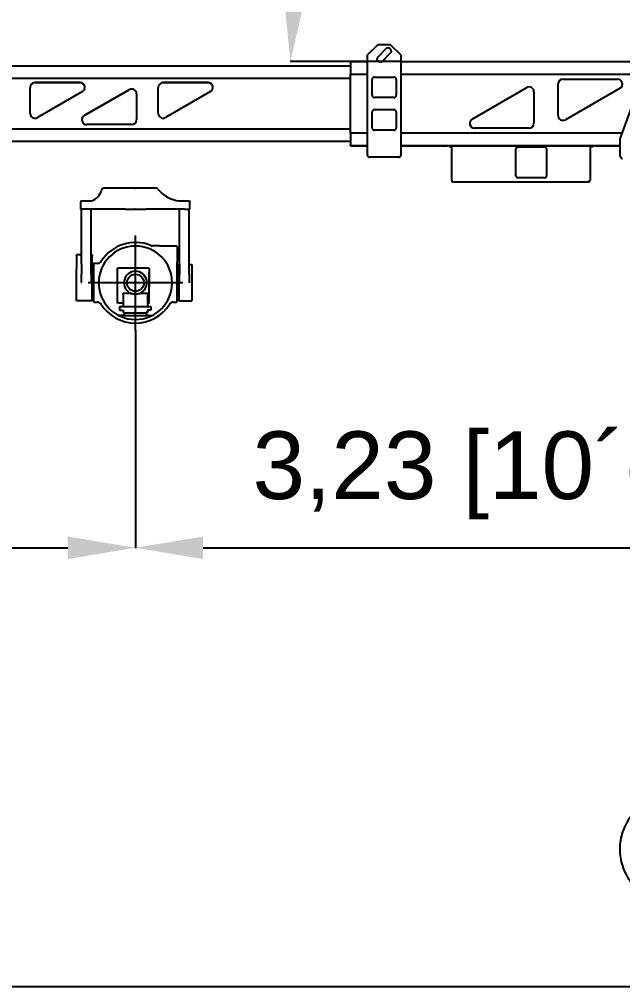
# Model space of a CAD drawing. Header units: inches. Extents: x 19 to 24202, y 17 to 31220.
# Drawn here: x 15071 to 17568, y 14420 to 18423 of the extents above; entities that cross this region are included whole.
import ezdxf

# ---------------------------------------------------------------- set-up
doc = ezdxf.new("R2010")
doc.units = ezdxf.units.IN
doc.header["$MEASUREMENT"] = 0
doc.layers.add('AM_5', color=3, linetype='Continuous', lineweight=25)
doc.styles.add('Aktuální-ISO', font='arial.ttf')
doc.styles.get("Standard").update_dxf_attribs({"font": 'arial.ttf'})
doc.dimstyles.new('AM_ISO$0', dxfattribs={"dimtxt": 3.5, "dimasz": 3.5, "dimexe": 1, "dimexo": 1, "dimgap": 1.5, "dimtad": 1, "dimdsep": 46, "dimtxsty": 'Standard', "dimcen": 0, "dimclrd": 256, "dimclre": 256, "dimclrt": 2, "dimadec": 0, "dimazin": 2, "dimtp": 0.1, "dimtm": 0.1, "dimtfac": 0.71, "dimtdec": 3, "dimtmove": 0, "dimatfit": 3, "dimfxl": 1, "dimlwd": -1, "dimlwe": -1, "dimarcsym": 1})
doc.dimstyles.new('AM_ISO$2', dxfattribs={"dimtxt": 3.5, "dimasz": 3.5, "dimexe": 1, "dimexo": 1, "dimgap": 1.5, "dimtad": 1, "dimdsep": 46, "dimtxsty": 'Standard', "dimcen": 0, "dimclrd": 256, "dimclre": 256, "dimclrt": 2, "dimadec": 0, "dimazin": 2, "dimtp": 0.1, "dimtm": 0.1, "dimtfac": 0.71, "dimtdec": 3, "dimtmove": 0, "dimatfit": 3, "dimfxl": 1, "dimlwd": -1, "dimlwe": -1, "dimarcsym": 1})

# ---------------------------------------------------------------- blocks, each defined once
blk = doc.blocks.new('*D41')
at = {"layer": 'AM_5', "linetype": 'ByBlock', "transparency": 16777216}
for p, q in [((17571.7, 19829.2), (17338.3, 20233.5)), ((16650.4, 18249.1), (16192.6, 18249.1))]:
    blk.add_line(p, q, dxfattribs=at)
blk.add_arc((18484, 18249.1), 2290.4, 127.0088, 172.9912, dxfattribs=at)
at = {"layer": 'AM_5', "transparency": 16777216}
for points in [[(17079.6, 20117), (17131.1, 20039.1), (17338.8, 20232.6)], [(16257.3, 18525.7), (16164.1, 18531.4), (16193.6, 18249.1)]]:
    blk.add_solid(points, dxfattribs=at)
at = {"layer": 'Defpoints', "color": 0, "transparency": 16777216}
for p in [(17572.2, 19828.4), (16729.4, 19721.3), (18025.7, 19042.9), (16651.4, 18249.1), (17674.7, 18249.1)]:
    blk.add_point(p, dxfattribs=at)
at = {"layer": 'AM_5', "color": 2, "transparency": 16777216, "insert": (16272.7, 19525.8), "char_height": 280, "attachment_point": 5, "rotation": 60, "style": 'Aktuální-ISO'}
blk.add_mtext('60° UP', dxfattribs=at)
blk = doc.blocks.new('*D28')
at = {"layer": 'AM_5', "linetype": 'ByBlock', "transparency": 16777216}
for p, q in [((4007.1, 17449), (4007.1, 20373.6)), ((18501.4, 20372.6), (4287.1, 20372.6)), ((18781.4, 18068), (18781.4, 20373.6))]:
    blk.add_line(p, q, dxfattribs=at)
at = {"layer": 'AM_5', "transparency": 16777216}
for points in [[(4287.1, 20419.3), (4287.1, 20325.9), (4007.1, 20372.6)], [(18501.4, 20419.3), (18501.4, 20325.9), (18781.4, 20372.6)]]:
    blk.add_solid(points, dxfattribs=at)
at = {"layer": 'Defpoints', "color": 0, "transparency": 16777216}
for p in [(4007.1, 20372.6), (18781.4, 18067), (4007.1, 17448)]:
    blk.add_point(p, dxfattribs=at)
at = {"layer": 'AM_5', "color": 2, "transparency": 16777216, "insert": (11394.2, 20672.1), "char_height": 280, "attachment_point": 5, "style": 'Aktuální-ISO'}
blk.add_mtext('14,77 [48´-6´´]', dxfattribs=at)
blk = doc.blocks.new('*D33')
at = {"layer": 'AM_5', "linetype": 'ByBlock', "transparency": 16777216}
for p, q in [((4007.1, 17449), (4007.1, 21060.6)), ((22441.4, 18320.1), (22441.4, 21060.6)), ((4287.1, 21059.6), (22161.4, 21059.6))]:
    blk.add_line(p, q, dxfattribs=at)
at = {"layer": 'AM_5', "transparency": 16777216}
for points in [[(4287.1, 21106.3), (4287.1, 21012.9), (4007.1, 21059.6)], [(22161.4, 21106.3), (22161.4, 21012.9), (22441.4, 21059.6)]]:
    blk.add_solid(points, dxfattribs=at)
at = {"layer": 'Defpoints', "color": 0, "transparency": 16777216}
for p in [(22441.4, 21059.6), (22441.4, 18319.1), (4007.1, 17448)]:
    blk.add_point(p, dxfattribs=at)
at = {"layer": 'AM_5', "color": 2, "transparency": 16777216, "insert": (13224.2, 21359), "char_height": 280, "attachment_point": 5, "style": 'Aktuální-ISO'}
blk.add_mtext('18,43 [60´-7´´]', dxfattribs=at)
blk = doc.blocks.new('*D36')
at = {"layer": 'AM_5', "linetype": 'ByBlock', "transparency": 16777216}
for p, q in [((4251.9, 17136.3), (4251.9, 16235.2)), ((15552, 17136.3), (15552, 16235.2)), ((4531.9, 16236.2), (15272, 16236.2))]:
    blk.add_line(p, q, dxfattribs=at)
at = {"layer": 'AM_5', "transparency": 16777216}
for points in [[(4531.9, 16282.8), (4531.9, 16189.5), (4251.9, 16236.2)], [(15272, 16282.8), (15272, 16189.5), (15552, 16236.2)]]:
    blk.add_solid(points, dxfattribs=at)
at = {"layer": 'Defpoints', "color": 0, "transparency": 16777216}
for p in [(4251.9, 17137.3), (15552, 17137.3), (15552, 16236.2)]:
    blk.add_point(p, dxfattribs=at)
at = {"layer": 'AM_5', "color": 2, "transparency": 16777216, "insert": (9902, 16537.9), "char_height": 280, "attachment_point": 5, "style": 'Aktuální-ISO'}
blk.add_mtext('11,3 [37´-1´´] Telescopic range', dxfattribs=at)
blk = doc.blocks.new('*D37')
at = {"layer": 'AM_5', "linetype": 'ByBlock', "transparency": 16777216}
for p, q in [((18781.4, 18066), (18781.4, 16235.2)), ((15552, 17136.3), (15552, 16235.2)), ((15832, 16236.2), (18501.4, 16236.2))]:
    blk.add_line(p, q, dxfattribs=at)
at = {"layer": 'AM_5', "transparency": 16777216}
for points in [[(15832, 16282.8), (15832, 16189.5), (15552, 16236.2)], [(18501.4, 16282.8), (18501.4, 16189.5), (18781.4, 16236.2)]]:
    blk.add_solid(points, dxfattribs=at)
at = {"layer": 'Defpoints', "color": 0, "transparency": 16777216}
for p in [(18781.4, 18067), (15552, 17137.3), (18781.4, 16236.2)]:
    blk.add_point(p, dxfattribs=at)
at = {"layer": 'AM_5', "color": 2, "transparency": 16777216, "insert": (17166.7, 16535.6), "char_height": 280, "attachment_point": 5, "style": 'Aktuální-ISO'}
blk.add_mtext('3,23 [10´-7´´]', dxfattribs=at)
blk = doc.blocks.new('kamera')
at = {"color": 253}
for p, q in [((26309.5, 8438.8), (26306.5, 8438.8)), ((26310.3, 8438.8), (26309.5, 8438.8)), ((26309.5, 8438.8), (26309.5, 8438.8)), ((26355.9, 8438.8), (26310.3, 8438.8)), ((26358.6, 8438.8), (26355.9, 8438.8)), ((26380.6, 8438.8), (26358.6, 8438.8)), ((26393.8, 8438.8), (26380.6, 8438.8)), ((26403.3, 8438.8), (26393.8, 8438.8)), ((26436, 8438.8), (26403.3, 8438.8)), ((26436, 8438.8), (26437, 8438.8)), ((26469.6, 8438.8), (26437, 8438.8)), ((26479.2, 8438.8), (26469.6, 8438.8)), ((26492.3, 8438.8), (26479.2, 8438.8)), ((26512.5, 8438.8), (26492.3, 8438.8)), ((26521.3, 8438.8), (26512.5, 8438.8)), ((26522.1, 8438.8), (26521.3, 8438.8)), ((26523, 8438.8), (26522.1, 8438.8)), ((26523, 8438.8), (26523, 8438.8)), ((26213, 8386.8), (26211, 8384.8)), ((26211, 8384.8), (26211, 8382.8)), ((26211, 8352.8), (26211, 8382.8)), ((26213, 8386.8), (26255, 8386.8)), ((26618, 8386.8), (26660, 8386.8)), ((26660, 8386.8), (26662, 8384.8)), ((26662, 8384.8), (26662, 8382.8)), ((26662, 8352.8), (26662, 8382.8)), ((26234, 8352.8), (26211, 8352.8)), ((26214, 8124.5), (26214, 8352.8)), ((26393.8, 8352.8), (26234, 8352.8)), ((26254, 8124.5), (26254, 8352.8)), ((26393.8, 8352.8), (26403.3, 8352.8)), ((26403.3, 8352.8), (26436, 8352.8)), ((26437, 8352.8), (26436, 8352.8)), ((26437, 8352.8), (26469.6, 8352.8)), ((26469.6, 8352.8), (26479.2, 8352.8)), ((26639, 8352.8), (26479.2, 8352.8)), ((26619, 8124.5), (26619, 8352.8)), ((26639, 8352.8), (26662, 8352.8)), ((26659, 8124.5), (26659, 8352.8)), ((26436.8, 7851.8), (26436.2, 8243.2)), ((26537.5, 8200.5), (26507.5, 8200.5)), ((26537.5, 8200.5), (26606.5, 8200.5)), ((26609.5, 8197.5), (26609.5, 8133.5)), ((26192, 8158.5), (26192, 8162.5)), ((26214, 8162.5), (26192, 8162.5)), ((26192, 8158.5), (26192, 8122.7)), ((26257, 8162.5), (26254, 8162.5)), ((26257, 8162.5), (26257, 8158.5)), ((26257, 8122.7), (26257, 8158.5)), ((26609.5, 7970.5), (26609.5, 8133.5)), ((26192, 8122.7), (26192, 8106.9)), ((26192, 8048.5), (26192, 8106.9)), ((26214, 8124.5), (26214, 8082.7)), ((26254, 8082.7), (26254, 8124.5)), ((26257, 8122.7), (26257, 8106.9)), ((26257, 8046.5), (26257, 8106.9)), ((26263.5, 8124.5), (26263.5, 7970.5)), ((26278.5, 8127.5), (26266.5, 8127.5)), ((26360.5, 8106.5), (26360.5, 7965.5)), ((26361.5, 8107.5), (26365.9, 8107.5)), ((26371.8, 8107.5), (26365.9, 8107.5)), ((26376.5, 8107.5), (26371.8, 8107.5)), ((26492.5, 8107.5), (26376.5, 8107.5)), ((26493.5, 8106.5), (26493.5, 8089.5)), ((26493.5, 8106.5), (26493.5, 8031.5)), ((26493.5, 8106.5), (26493.5, 8106.5)), ((26493.5, 8031.5), (26493.5, 8089.5)), ((26616, 8122.5), (26616, 7972.5)), ((26616, 8122.5), (26619, 8122.5)), ((26619, 8124.5), (26619, 8082.7)), ((26659, 8082.7), (26659, 8124.5)), ((26659, 8122.5), (26670, 8122.5)), ((26670, 8122.5), (26670, 7972.5)), ((26192, 8046.5), (26192, 8048.5)), ((26214, 8048.5), (26214.1, 8048.5)), ((26632.2, 8047.8), (26240.8, 8047.2)), ((26253.9, 8048.5), (26253.9, 8048.5)), ((26192, 7972.5), (26192, 8046.5)), ((26257, 7972.5), (26257, 8046.5)), ((26493.5, 7965.5), (26493.5, 8031.5)), ((26257, 7972.5), (26192, 7972.5)), ((26385.5, 7997.5), (26385.5, 8001.5)), ((26385.5, 7997.5), (26385.5, 7955.5)), ((26418.6, 8003.5), (26387.5, 8003.5)), ((26485.5, 8003.5), (26454.4, 8003.5)), ((26487.5, 8001.5), (26487.5, 7997.5)), ((26487.5, 7955.5), (26487.5, 7997.5)), ((26616, 7972.5), (26649.4, 7972.5)), ((26653.5, 7972.5), (26670, 7972.5)), ((26266.5, 7967.5), (26278.5, 7967.5)), ((26365.9, 7964.5), (26361.5, 7964.5)), ((26365.9, 7964.5), (26371.8, 7964.5)), ((26370.3, 7949.5), (26370.3, 7935)), ((26370.3, 7949.5), (26500.3, 7949.5)), ((26370.8, 7934.5), (26370.3, 7935)), ((26370.8, 7934.5), (26386.5, 7934.5)), ((26371.8, 7964.5), (26376.5, 7964.5)), ((26376.5, 7964.5), (26384.5, 7964.5)), ((26385.5, 7951.5), (26385.5, 7955.5)), ((26385.5, 7951.5), (26385.5, 7950.5)), ((26386.5, 7949.5), (26387.5, 7949.5)), ((26386.5, 7934.5), (26386.5, 7925)), ((26485.5, 7949.5), (26486.5, 7949.5)), ((26500.3, 7934.5), (26486.5, 7934.5)), ((26486.9, 7934.6), (26486.9, 7925.1)), ((26487.5, 7955.5), (26487.5, 7951.5)), ((26487.5, 7950.5), (26487.5, 7951.5)), ((26488.5, 7964.5), (26492.5, 7964.5)), ((26500.3, 7949.5), (26500.3, 7934.5)), ((26594.5, 7967.5), (26606.5, 7967.5)), ((26380.3, 7912.5), (26366.7, 7912.5)), ((26390, 7912.5), (26380.3, 7912.5)), ((26386.5, 7925), (26387.5, 7924)), ((26387.5, 7924), (26392.9, 7924)), ((26391, 7922.5), (26390, 7922.5)), ((26390, 7922.5), (26390, 7912.5)), ((26390, 7912.5), (26391, 7912.5)), ((26391, 7922.5), (26482, 7922.5)), ((26391, 7912.5), (26482, 7912.5)), ((26485.9, 7924.1), (26480.5, 7924.1)), ((26482, 7912.5), (26483, 7912.5)), ((26482.4, 7922.6), (26483.4, 7922.6)), ((26483, 7912.5), (26483, 7922.5)), ((26492.7, 7912.5), (26483, 7912.5)), ((26486.9, 7925.1), (26485.9, 7924.1)), ((26492.7, 7912.5), (26506.4, 7912.5))]:
    blk.add_line(p, q, dxfattribs=at)
blk.add_circle((26436.5, 8047.5), 35, dxfattribs=at)
for centre, radius, start, end in [((26235.6, 8447), 63.2, 287.8737, 345.726), ((26306.5, 8428.8), 10, 90.3061, 165.3252), ((26522.1, 8428.8), 10, 38.8046, 90), ((26628.9, 8511.2), 124.8, 217.5214, 264.9816), ((26436.5, 8047.5), 167, 67.6885, 147.6724), ((26436.5, 8047.5), 152, 270.1885, 269.8115), ((26507.5, 8220.5), 20, 247.6885, 270), ((26606.5, 8197.5), 3, 0, 90), ((26278.5, 8147.5), 20, 270, 327.6724), ((26266.5, 8124.5), 3, 90, 180), ((26361.5, 8106.5), 1, 90, 180), ((26436.5, 8047.5), 47.5, 292.1324, 247.8676), ((26492.5, 8106.5), 1, 0, 90), ((26266.5, 7970.5), 3, 180, 270), ((26387.5, 8001.5), 2, 90, 180), ((26485.5, 8001.5), 2, 0, 90), ((26606.5, 7970.5), 3, 270, 0), ((26278.5, 7947.5), 20, 32.3276, 90), ((26436.5, 8047.5), 167, 212.3276, 269.8285), ((26361.5, 7965.5), 1, 180, 270), ((26384.5, 7963.5), 1, 0, 90), ((26386.5, 7950.5), 1, 180, 270), ((26436.5, 8047.5), 167, 270.1715, 327.6724), ((26486.5, 7950.5), 1, 270, 0), ((26488.5, 7963.5), 1, 90, 180), ((26492.5, 7965.5), 1, 270, 0), ((26594.5, 7947.5), 20, 90, 147.6724), ((26436.5, 8047.5), 152, 269.8115, 270.1885), ((26436.5, 8047.5), 167, 269.8285, 270.1715)]:
    blk.add_arc(centre, radius, start, end, dxfattribs=at)
blk.add_open_spline([(26306.5, 8438.8), (26306.5, 8438.8), (26306.5, 8438.8), (26306.5, 8438.8)], degree=3, dxfattribs=at)
for points, knots in [([(26214, 8048.5), (26214, 8049.4), (26214, 8050.4), (26214, 8052.8), (26214, 8054.2), (26214, 8058.2), (26214, 8060.6), (26214.1, 8069.9), (26214, 8076.5), (26214, 8082.7)], [0.097215, 0.097215, 0.097215, 0.097215, 0.371077, 0.371077, 0.786822, 0.786822, 1.499937, 1.499937, 3.500868, 3.500868, 3.500868, 3.500868]), ([(26254, 8082.7), (26254, 8076.5), (26253.9, 8069.9), (26253.9, 8060.6), (26253.9, 8058.1), (26253.9, 8054.7), (26253.9, 8053.7), (26253.9, 8052), (26253.9, 8051.3), (26253.9, 8049.9), (26253.9, 8049.2), (26253.9, 8048.5)], [0, 0, 0, 0, 2.09324, 2.09324, 2.836735, 2.836735, 3.13237, 3.13237, 3.33448, 3.33448, 3.551551, 3.551551, 3.551551, 3.551551]), ([(26619.1, 8047.5), (26619.1, 8047.5), (26619.1, 8047.5), (26619, 8048.7), (26619, 8049.9), (26619, 8052.2), (26619, 8053.3), (26619, 8061.8), (26619, 8069), (26619, 8078.1), (26619, 8080.5), (26619, 8082.7)], [-0.001801, -0.001801, -0.001801, -0.001801, 0, 0, 0.346593, 0.346593, 0.67107, 0.67107, 2.775904, 2.775904, 3.505598, 3.505598, 3.505598, 3.505598]), ([(26659, 8082.7), (26659, 8080.5), (26659, 8078.1), (26658.9, 8068.9), (26658.9, 8061.7), (26658.9, 8053.2), (26658.9, 8052.1), (26658.9, 8049.8), (26658.9, 8048.6), (26658.9, 8047.5), (26658.9, 8047.5), (26658.9, 8047.5)], [0, 0, 0, 0, 0.765388, 0.765388, 2.984152, 2.984152, 3.323036, 3.323036, 3.676875, 3.676875, 3.678759, 3.678759, 3.678759, 3.678759]), ([(26418.6, 8003.5), (26418.6, 8003.5), (26418.6, 8003.5), (26418.7, 8003.5), (26418.7, 8003.5), (26418.9, 8003.4), (26419.1, 8003.4), (26420, 8003.2), (26421, 8003), (26423.2, 8002.7), (26425.1, 8002.4), (26430.2, 8001.9), (26433.5, 8001.7), (26440.5, 8001.8), (26443.7, 8002), (26448.6, 8002.5), (26450.4, 8002.8), (26452.3, 8003.1), (26453, 8003.2), (26453.7, 8003.3), (26453.9, 8003.4), (26454.2, 8003.4), (26454.3, 8003.5), (26454.4, 8003.5), (26454.4, 8003.5), (26454.4, 8003.5)], [-7.415109, -7.415109, -7.415109, -7.415109, -7.384028, -7.384028, -7.351449, -7.351449, -7.271837, -7.271837, -6.996388, -6.996388, -6.391073, -6.391073, -5.657282, -5.657282, -4.933058, -4.933058, -4.346833, -4.346833, -4.091013, -4.091013, -3.97253, -3.97253, -3.899901, -3.899901, -3.850288, -3.850288, -3.850288, -3.850288]), ([(26649.4, 7972.5), (26649.4, 7972.5), (26649.5, 7972.5), (26649.7, 7972.5), (26649.8, 7972.5), (26650.2, 7972.5), (26650.4, 7972.5), (26650.9, 7972.5), (26651.2, 7972.5), (26651.7, 7972.5), (26652, 7972.5), (26652.5, 7972.5), (26652.7, 7972.5), (26653.1, 7972.5), (26653.3, 7972.5), (26653.5, 7972.5), (26653.5, 7972.5), (26653.5, 7972.5)], [0.3114615, 0.3114615, 0.3114615, 0.3114615, 0.3893268, 0.3893268, 0.4671922, 0.4671922, 0.5450576, 0.5450576, 0.6229229, 0.6229229, 0.7007883, 0.7007883, 0.7786537, 0.7786537, 0.856519, 0.856519, 0.9343844, 0.9343844, 0.9343844, 0.9343844])]:
    blk.add_open_spline(points, degree=3, knots=knots, dxfattribs=at)

msp = doc.modelspace()

# ---------------------------------------------------------------- linework, layer by layer
at = {"color": 253}
for p, q in [((17558.365, 17929.515), (17710.119, 18346.457)), ((16514.294, 18277.522), (16553.436, 18316.664)), ((16590.204, 18302.108), (16554.849, 18266.753)), ((16560.507, 18319.593), (16602.223, 18319.593)), ((16607.882, 18298.573), (16604.346, 18302.108)), ((16609.294, 18316.664), (16648.436, 18277.522)), ((16511.365, 18270.451), (16511.365, 17862.593)), ((16607.882, 18284.431), (16572.526, 18249.076)), ((16651.365, 17862.593), (16651.365, 18270.451)), ((12341.365, 18231.09), (16441.365, 18231.09)), ((16441.365, 18249.089), (16511.365, 18249.089)), ((16441.365, 18249.089), (16441.365, 18248.692)), ((16441.365, 18244.69), (16441.365, 18248.692)), ((16441.365, 18248.692), (16511.365, 18248.692)), ((16441.365, 18244.69), (16441.365, 18224.056)), ((16441.365, 18224.056), (16441.365, 18223.538)), ((16441.365, 18223.538), (16441.365, 18214.344)), ((16558.384, 18249.076), (16554.849, 18252.612)), ((16651.365, 18249.089), (17674.681, 18249.089)), ((16651.365, 18248.692), (17674.536, 18248.692)), ((12541.365, 18179.49), (16441.365, 18179.49)), ((16441.365, 18213.826), (16441.365, 18214.344)), ((16441.365, 18213.826), (16441.365, 18197.59)), ((16441.365, 18197.092), (16441.365, 18197.59)), ((16441.365, 18197.092), (16441.365, 18197.092)), ((16441.365, 18197.092), (16511.365, 18197.092)), ((16441.365, 18197.092), (16511.365, 18197.092)), ((16441.365, 18197.092), (16511.365, 18197.092)), ((16441.365, 17952.092), (16441.365, 18197.092)), ((16541.365, 18184.593), (16621.365, 18184.593)), ((16651.365, 18197.092), (17655.755, 18197.092)), ((16651.365, 18197.092), (17655.755, 18197.092)), ((16651.365, 18197.092), (17655.755, 18197.092)), ((15116.365, 18034.072), (15116.365, 18141.49)), ((15322.415, 18161.49), (15136.365, 18161.49)), ((15136.365, 18161.49), (15322.415, 18161.49)), ((15136.365, 18161.473), (15322.415, 18161.473)), ((15322.415, 18161.473), (15136.365, 18161.473)), ((15646.365, 18034.072), (15646.365, 18141.49)), ((15852.415, 18161.49), (15666.365, 18161.49)), ((15666.365, 18161.49), (15852.415, 18161.49)), ((15666.365, 18161.473), (15852.415, 18161.473)), ((15852.415, 18161.473), (15666.365, 18161.473)), ((16531.365, 18109.593), (16531.365, 18174.593)), ((16631.365, 18174.593), (16631.365, 18109.593)), ((16945.204, 18010.398), (17171.365, 18140.977)), ((17301.365, 18025.5), (17301.365, 18156.078)), ((17321.365, 18176.078), (17547.526, 18176.078)), ((17557.526, 18138.758), (17331.365, 18008.179)), ((15332.416, 18124.17), (15146.365, 18016.751)), ((15526.365, 18132.229), (15340.314, 18024.81)), ((15340.314, 18024.811), (15526.365, 18132.229)), ((15340.314, 18024.794), (15526.365, 18132.212)), ((15526.365, 18132.212), (15340.314, 18024.793)), ((15556.365, 18114.909), (15556.365, 18007.49)), ((15862.416, 18124.17), (15676.365, 18016.751)), ((16621.365, 18099.593), (16541.365, 18099.593)), ((17201.365, 18123.657), (17201.365, 17993.078)), ((16531.365, 17974.593), (16531.365, 18039.593)), ((16541.365, 18049.593), (16621.365, 18049.593)), ((16631.365, 18039.593), (16631.365, 17974.593)), ((15536.365, 17987.49), (15350.315, 17987.49)), ((16441.365, 17969.49), (12541.365, 17969.49)), ((16441.365, 17951.595), (16441.365, 17952.092)), ((16511.365, 17952.092), (16441.365, 17952.092)), ((16441.365, 17951.595), (16441.365, 17935.359)), ((16621.365, 17964.593), (16541.365, 17964.593)), ((17566.583, 17952.092), (16651.365, 17952.092)), ((17181.365, 17973.078), (16955.204, 17973.078)), ((16441.365, 17917.89), (12541.365, 17917.89)), ((16441.365, 17917.887), (12601.365, 17917.887)), ((16441.365, 17934.841), (16441.365, 17935.359)), ((16441.365, 17934.841), (16441.365, 17925.646)), ((16441.365, 17925.646), (16441.365, 17925.128)), ((16441.365, 17925.128), (16441.365, 17904.494)), ((16441.365, 17900.491), (16441.365, 17904.494)), ((16441.365, 17900.489), (16441.365, 17900.491)), ((16441.365, 17900.491), (16441.365, 17900.491)), ((16511.365, 17900.491), (16441.365, 17900.491)), ((16441.365, 17900.489), (16441.365, 17900.488)), ((16441.365, 17900.472), (16441.365, 17900.488)), ((16461.365, 17900.488), (16441.365, 17900.488)), ((16441.365, 17900.472), (16441.365, 17900.47)), ((16441.365, 17900.47), (16511.365, 17900.47)), ((16461.365, 17900.488), (16461.365, 17900.472)), ((16461.365, 17900.488), (16461.365, 17900.488)), ((16461.365, 17900.471), (16461.365, 17900.472)), ((16464.365, 17900.488), (16511.365, 17900.488)), ((16511.365, 17900.471), (16464.365, 17900.471)), ((17558.365, 17900.491), (16651.365, 17900.491)), ((16651.365, 17900.488), (16698.365, 17900.488)), ((16698.365, 17900.471), (16651.365, 17900.471)), ((16651.365, 17900.47), (16842.365, 17900.47)), ((16701.365, 17900.472), (16701.365, 17900.488)), ((16701.365, 17900.488), (16701.365, 17900.488)), ((17558.365, 17900.488), (16701.365, 17900.488)), ((16701.365, 17900.472), (16701.365, 17900.471)), ((16848.365, 17900.47), (17447.865, 17900.47)), ((16850.615, 17900.47), (16850.615, 17897.085)), ((16850.615, 17897.085), (16860.615, 17897.085)), ((16860.615, 17897.085), (16860.615, 17757.085)), ((17435.615, 17757.085), (17435.615, 17897.085)), ((17435.615, 17897.085), (17445.615, 17897.085)), ((17445.615, 17897.085), (17445.615, 17900.47)), ((17453.865, 17900.47), (17558.365, 17900.47)), ((17558.365, 17857.095), (17558.365, 17929.515)), ((16511.365, 17862.592), (16511.365, 17862.593)), ((16651.365, 17862.592), (16651.365, 17862.593)), ((17126.515, 17776.086), (17126.515, 17887.086)), ((17134.515, 17895.086), (17245.515, 17895.086)), ((17253.515, 17887.086), (17253.515, 17776.086)), ((17558.365, 17857.094), (17558.365, 17857.095)), ((16641.365, 17852.592), (16521.365, 17852.592)), ((16860.615, 17757.085), (16861.616, 17757.085)), ((16861.616, 17757.085), (16861.615, 17750.684)), ((16861.615, 17750.651), (16861.615, 17750.684)), ((16864.615, 17750.685), (17431.615, 17750.685)), ((17126.515, 17776.086), (17126.515, 17776.085)), ((17245.515, 17768.086), (17134.515, 17768.086)), ((17245.515, 17768.085), (17134.515, 17768.085)), ((17253.515, 17776.085), (17253.515, 17776.086)), ((17431.615, 17757.085), (17435.615, 17757.085)), ((17431.615, 17757.084), (17435.615, 17757.085)), ((17431.615, 17750.685), (17431.615, 17757.085))]:
    msp.add_line(p, q, dxfattribs=at)
msp.add_lwpolyline([(24182.836, 14419.653), (24182.836, 31219.653), (422.836, 31219.653), (422.836, 14419.653)], close=True)
for centre, radius, start, end in [((16597.275, 18295.037), 10, 45, 135), ((16600.81, 18291.502), 10, 0.005642, 45), ((16561.92, 18259.682), 10, 135, 179.994358), ((16541.365, 18174.593), 10, 90, 180), ((16621.365, 18174.593), 10, 0, 90), ((15136.365, 18141.49), 20, 90, 180), ((15136.365, 18141.49), 20, 90, 180), ((15136.365, 18141.473), 20, 90, 180), ((15136.365, 18141.473), 20, 90, 180), ((15322.415, 18141.49), 20, 0.000422, 90), ((15322.415, 18141.49), 20, 300.000544, 90), ((15322.415, 18141.473), 20, 0.024066, 90), ((15322.415, 18141.473), 20, 0.024488, 90), ((15666.365, 18141.49), 20, 90, 180), ((15666.365, 18141.49), 20, 90, 180), ((15666.365, 18141.473), 20, 90, 180), ((15666.365, 18141.473), 20, 90, 180), ((15852.415, 18141.49), 20, 0.000422, 90), ((15852.415, 18141.49), 20, 300.000544, 90), ((15852.415, 18141.473), 20, 0.024066, 90), ((15852.415, 18141.473), 20, 0.024488, 90), ((17181.365, 18123.657), 20, 0, 120.000808), ((17321.365, 18156.078), 20, 90, 180), ((17547.526, 18156.078), 20, 300.000808, 90), ((17547.526, 18156.078), 20, 300.000808, 359.999861), ((15536.365, 18114.909), 20, 0, 120.000544), ((15536.365, 18114.908), 20, 0, 120.000544), ((15536.365, 18114.892), 20, 0, 120.000544), ((15536.365, 18114.892), 20, 0, 120.000544), ((16541.365, 18109.593), 10, 180, 270), ((16621.365, 18109.593), 10, 270, 0), ((15136.365, 18034.072), 20, 180, 300.000544), ((15350.315, 18007.49), 20, 120.000544, 270), ((15350.315, 18007.49), 20, 120.000544, 179.999578), ((15350.315, 18007.473), 20, 120.000544, 179.975934), ((15350.315, 18007.473), 20, 120.000544, 179.975512), ((15666.365, 18034.072), 20, 180, 300.000544), ((16541.365, 18039.593), 10, 90, 180), ((16621.365, 18039.593), 10, 0, 90), ((17321.365, 18025.5), 20, 180, 300.000808), ((17321.365, 18025.5), 20, 180, 300.000808), ((15536.365, 18007.49), 20, 270, 0), ((16955.204, 17993.078), 20, 120.000808, 270), ((16955.204, 17993.078), 20, 180.000139, 270), ((17181.365, 17993.078), 20, 270, 0), ((17181.365, 17993.078), 20, 270, 0), ((16541.365, 17974.593), 10, 180, 270), ((16621.365, 17974.593), 10, 270, 0), ((16521.365, 17862.592), 10, 180, 270), ((16641.365, 17862.592), 10, 270, 0), ((17134.515, 17887.086), 8, 90, 180), ((17245.515, 17887.086), 8, 0, 90), ((17568.365, 17857.095), 10, 179.999995, 269.999995), ((17568.365, 17857.094), 10, 179.999995, 269.999995), ((17134.515, 17776.086), 8, 180, 270), ((17134.515, 17776.085), 8, 180, 270), ((17245.515, 17776.086), 8, 270, 0), ((17245.515, 17776.085), 8, 270, 0)]:
    msp.add_arc(centre, radius, start, end, dxfattribs=at)
for centre, major_axis, ratio, start_param, end_param in [((16464.365, 17900.488), (-3, 0), 0.00005687, 4.71238898, 6.28318155), ((16464.365, 17900.471), (-3, 0), 0.00009051, 6.28318382, 7.85398163), ((16698.365, 17900.488), (3, 0), 0.00005687, 6.28318155, 7.85398163), ((16698.365, 17900.471), (3, 0), 0.00009051, 4.71238898, 6.28318382), ((16864.615, 17750.684), (-3, 0), 0.00017158, 4.71238814, 6.28318362), ((16864.615, 17750.651), (-3, 0), 0.00017158, 6.28318479, 7.85398163)]:
    msp.add_ellipse(centre, major_axis=major_axis, ratio=ratio, start_param=start_param, end_param=end_param, dxfattribs=at)
for points, knots in [([(16553.436, 18316.664), (16553.806, 18317.034), (16554.206, 18317.375), (16555.053, 18317.991), (16555.501, 18318.265), (16556.434, 18318.74), (16556.919, 18318.941), (16557.915, 18319.265), (16558.426, 18319.388), (16559.46, 18319.551), (16559.984, 18319.593), (16560.507, 18319.593)], [5.497787144, 5.497787144, 5.497787144, 5.497787144, 5.654866776, 5.654866776, 5.811946409, 5.811946409, 5.969026042, 5.969026042, 6.126105675, 6.126105675, 6.283185307, 6.283185307, 6.283185307, 6.283185307]), ([(16602.223, 18319.593), (16602.746, 18319.593), (16603.27, 18319.551), (16604.304, 18319.388), (16604.815, 18319.265), (16605.811, 18318.941), (16606.296, 18318.74), (16607.229, 18318.265), (16607.677, 18317.991), (16608.524, 18317.375), (16608.924, 18317.034), (16609.294, 18316.664)], [6.283185307, 6.283185307, 6.283185307, 6.283185307, 6.44026494, 6.44026494, 6.597344573, 6.597344573, 6.754424205, 6.754424205, 6.911503838, 6.911503838, 7.068583471, 7.068583471, 7.068583471, 7.068583471]), ([(16511.365, 18270.451), (16511.365, 18270.974), (16511.406, 18271.498), (16511.57, 18272.532), (16511.693, 18273.043), (16512.016, 18274.039), (16512.217, 18274.524), (16512.693, 18275.457), (16512.967, 18275.905), (16513.583, 18276.752), (16513.924, 18277.151), (16514.294, 18277.522)], [4.71238898, 4.71238898, 4.71238898, 4.71238898, 4.869468613, 4.869468613, 5.026548246, 5.026548246, 5.183627878, 5.183627878, 5.340707511, 5.340707511, 5.497787144, 5.497787144, 5.497787144, 5.497787144]), ([(16554.849, 18252.612), (16554.478, 18252.982), (16554.137, 18253.381), (16553.522, 18254.228), (16553.247, 18254.676), (16552.772, 18255.609), (16552.571, 18256.095), (16552.247, 18257.091), (16552.125, 18257.601), (16551.961, 18258.636), (16551.92, 18259.159), (16551.92, 18259.683)], [3.926990817, 3.926990817, 3.926990817, 3.926990817, 4.08407045, 4.08407045, 4.241150082, 4.241150082, 4.398229715, 4.398229715, 4.555309348, 4.555309348, 4.71238898, 4.71238898, 4.71238898, 4.71238898]), ([(16610.81, 18291.503), (16610.81, 18290.979), (16610.769, 18290.455), (16610.605, 18289.421), (16610.483, 18288.91), (16610.159, 18287.914), (16609.958, 18287.429), (16609.483, 18286.496), (16609.208, 18286.048), (16608.593, 18285.201), (16608.252, 18284.802), (16607.882, 18284.431)], [1.570796327, 1.570796327, 1.570796327, 1.570796327, 1.727875959, 1.727875959, 1.884955592, 1.884955592, 2.042035225, 2.042035225, 2.199114857, 2.199114857, 2.35619449, 2.35619449, 2.35619449, 2.35619449]), ([(16648.436, 18277.522), (16648.806, 18277.151), (16649.147, 18276.752), (16649.763, 18275.905), (16650.037, 18275.457), (16650.513, 18274.524), (16650.714, 18274.039), (16651.037, 18273.043), (16651.16, 18272.532), (16651.324, 18271.498), (16651.365, 18270.974), (16651.365, 18270.451)], [0.785398163, 0.785398163, 0.785398163, 0.785398163, 0.942477796, 0.942477796, 1.099557429, 1.099557429, 1.256637061, 1.256637061, 1.413716694, 1.413716694, 1.570796327, 1.570796327, 1.570796327, 1.570796327]), ([(16572.526, 18249.076), (16571.786, 18248.336), (16570.928, 18247.713), (16569.062, 18246.762), (16568.054, 18246.434), (16565.985, 18246.106), (16564.925, 18246.106), (16562.856, 18246.434), (16561.848, 18246.762), (16559.982, 18247.713), (16559.125, 18248.336), (16558.384, 18249.076)], [2.35619449, 2.35619449, 2.35619449, 2.35619449, 2.67035376, 2.67035376, 2.98451302, 2.98451302, 3.29867229, 3.29867229, 3.61283155, 3.61283155, 3.92699082, 3.92699082, 3.92699082, 3.92699082]), ([(17868.985, 15195.579), (17891.091, 15186.233), (17911.684, 15173.321), (17947.771, 15141.671), (17963.257, 15122.937), (17987.556, 15081.541), (17996.363, 15058.887), (18006.406, 15011.949), (18007.64, 14987.674), (18002.408, 14939.96), (17995.943, 14916.529), (17975.968, 14872.883), (17962.461, 14852.676), (17929.77, 14817.529), (17910.592, 14802.596), (17868.504, 14779.517), (17845.602, 14771.374), (17798.392, 14762.706), (17774.091, 14762.181), (17726.55, 14768.804), (17703.318, 14775.95), (17660.274, 14797.192), (17640.469, 14811.283), (17606.292, 14844.986), (17591.925, 14864.592), (17570.085, 14907.336), (17562.615, 14930.466), (17555.329, 14977.91), (17555.514, 15002.215), (17563.522, 15049.542), (17571.344, 15072.556), (17593.833, 15114.962), (17608.496, 15134.346), (17643.183, 15167.525), (17663.2, 15181.313), (17706.563, 15201.896), (17729.901, 15208.687), (17777.538, 15214.585), (17801.828, 15213.69), (17840.309, 15206.017), (17854.949, 15201.513), (17868.985, 15195.579)], [0, 0, 0, 0, 0.32, 0.32, 0.64, 0.64, 0.96, 0.96, 1.28, 1.28, 1.6, 1.6, 1.92, 1.92, 2.24, 2.24, 2.56, 2.56, 2.88, 2.88, 3.2, 3.2, 3.52, 3.52, 3.84, 3.84, 4.16, 4.16, 4.48, 4.48, 4.8, 4.8, 5.12, 5.12, 5.44, 5.44, 5.76, 5.76, 6.08, 6.08, 6.28318531, 6.28318531, 6.28318531, 6.28318531])]:
    msp.add_open_spline(points, degree=3, knots=knots, dxfattribs=at)

# ---------------------------------------------------------------- block references
msp.add_blockref('kamera', (-10884.777, 9285.536))

# ---------------------------------------------------------------- dimensions: what is measured, and where the dimension line sits
at = {"layer": 'AM_5', "color": 2}
for base, p1, p2, text, override, picture, middle in [((22441.365, 21059.606), (4007.09, 17448.018), (22441.365, 18319.073), '18,43 [60´-7´´]', {"dimtxt": 280, "dimasz": 280, "dimgap": 120, "dimtxsty": 'Aktuální-ISO', "dimadec": 2}, '*D33', (13224.228, 21359.047)), ((18781.365, 16236.158), (15552.034, 17137.264), (18781.365, 18066.991), '3,23 [10´-7´´]', {"dimtxt": 280, "dimasz": 280, "dimgap": 120, "dimtxsty": 'Aktuální-ISO', "dimadec": 2}, '*D37', (17166.7, 16535.599)), ((15552.034, 16236.158), (4251.934, 17137.336), (15552.034, 17137.264), '11,3 [37´-1´´] Telescopic range', {"dimtxt": 280, "dimasz": 280, "dimgap": 120, "dimpost": '', "dimtxsty": 'Aktuální-ISO', "dimadec": 2}, '*D36', (9901.984, 16537.891))]:
    dim = msp.add_linear_dim(base=base, p1=p1, p2=p2, text=text, dimstyle='AM_ISO$0', override=override, dxfattribs=at)
    dim.commit()
    dim.dimension.update_dxf_attribs({"geometry": picture, "text_midpoint": middle})
dim = msp.add_linear_dim(base=(4007.09, 20372.616), p1=(18781.365, 18066.991), p2=(4007.09, 17448.018), angle=180, text='14,77 [48´-6´´]', dimstyle='AM_ISO$0', override={"dimtxt": 280, "dimasz": 280, "dimgap": 120, "dimtxsty": 'Aktuální-ISO', "dimadec": 2}, dxfattribs=at)
dim.commit()
dim.dimension.update_dxf_attribs({"geometry": '*D28', "text_midpoint": (11394.228, 20672.057)})
dim = msp.add_angular_dim_2l(base=(16729.446, 19721.312), line1=((18025.672, 19042.89), (17572.172, 19828.375)), line2=((16651.365, 18249.089), (17674.681, 18249.089)), text='<> UP', dimstyle='AM_ISO$2', override={"dimtxt": 280, "dimasz": 280, "dimgap": 120, "dimtxsty": 'Aktuální-ISO', "dimadec": 2}, dxfattribs=at)
dim.commit()
dim.dimension.update_dxf_attribs({"geometry": '*D41', "text_midpoint": (16272.722, 19525.756)})

doc.saveas('drawing.dxf')
